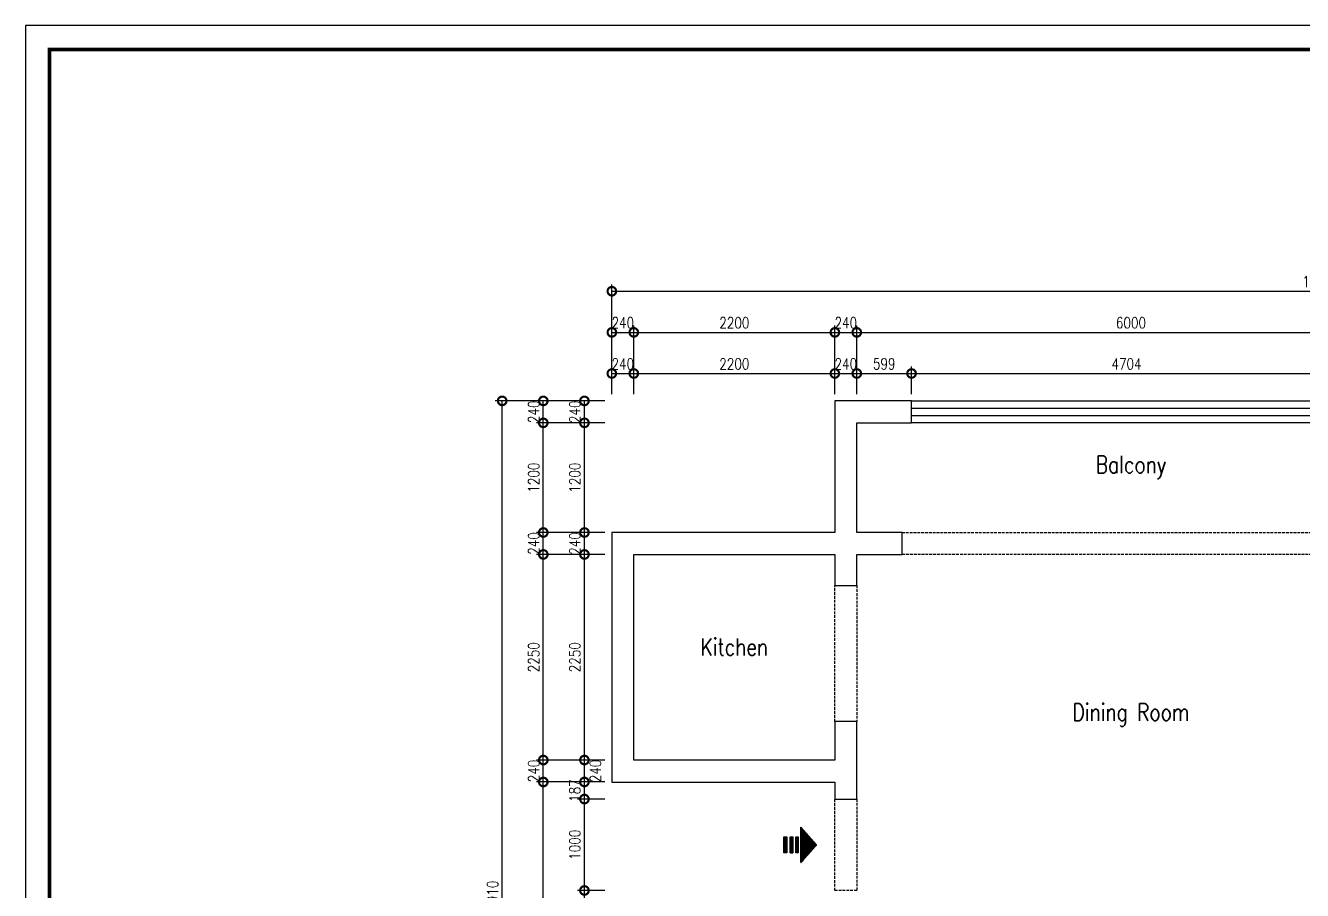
# Model space of a CAD drawing. Header units: millimetres. Extents: x 0 to 211505, y 0 to 22276.
# Drawn here: x 36001 to 49972, y 12811 to 22276 of the extents above; entities that cross this region are included whole.
import ezdxf

# ---------------------------------------------------------------- set-up
doc = ezdxf.new("R2010")
doc.units = ezdxf.units.MM
doc.linetypes.add('HIDDEN_JURAN', pattern=[1.4, 1, -0.4])
for name, color, linetype in [('P-其他元素', 1, 'Continuous'), ('P-墙体', 160, 'Continuous'), ('P-墙洞', 14, 'HIDDEN_JURAN'), ('P-房间名', 2, 'Continuous'), ('P-标注', 44, 'Continuous'), ('P-玻璃窗', 136, 'Continuous')]:
    doc.layers.add(name, color=color, linetype=linetype)
doc.styles.add('标准', font='simplex.shx', dxfattribs={"width": 0.8, "bigfont": 'gbcbig.shx'})
doc.dimstyles.new('sjj_1-075', dxfattribs={"dimscale": 75, "dimtxt": 1.6, "dimasz": 2.5, "dimexe": 1, "dimexo": 1, "dimgap": 0.6, "dimtad": 1, "dimdec": 0, "dimzin": 12, "dimdsep": 46, "dimtxsty": '标准', "dimblk": 'DOTSMALL', "dimblk1": 'DOTSMALL', "dimblk2": 'DOTSMALL', "dimcen": 0.125, "dimclrd": 3, "dimclre": 3, "dimclrt": 14, "dimadec": 0, "dimazin": 0, "dimtfac": 1, "dimtdec": 0, "dimtix": 1, "dimtmove": 2, "dimatfit": 3, "dimldrblk": 'DOTSMALL', "dimfxl": 6, "dimfxlon": 1, "dimtvp": 1, "dimtolj": 1, "dimtzin": 0, "dimarcsym": 0})
pattern_1 = [(135, (-41924.8837, 660.13651), (-0.05303300859, -0.05303300859), [])]

# ---------------------------------------------------------------- blocks, each defined once
blk = doc.blocks.new('sjj_进门方向')
h = blk.add_hatch()
h.set_pattern_fill('ANSI31', color=250, scale=0.6, angle=90, style=0)
h.set_pattern_definition(pattern_1)
h.paths.add_polyline_path([(-192, 9), (0, 180), (193, 9)])
h = blk.add_hatch()
h.set_pattern_fill('ANSI31', color=250, scale=0.6, angle=90, style=0)
h.set_pattern_definition(pattern_1)
h.paths.add_polyline_path([(88, -20), (-87, -20), (-87, -49), (88, -49)])
h = blk.add_hatch()
h.set_pattern_fill('ANSI31', color=250, scale=0.6, angle=90, style=0)
h.set_pattern_definition(pattern_1)
h.paths.add_polyline_path([(-87, -145), (88, -145), (88, -180), (-87, -180)])
h.paths.add_polyline_path([(-87, -81), (88, -81), (88, -110), (-87, -110)])
blk.add_lwpolyline([(-193, 9), (0, 180), (193, 9), (-193, 9)])
for points in [[(-87, -20), (87, -20), (87, -49), (-87, -49)], [(-87, -81), (87, -81), (87, -110), (-87, -110)], [(-87, -145), (87, -145), (87, -180), (-87, -180)]]:
    blk.add_lwpolyline(points, close=True)
blk = doc.blocks.new('_DotSmall')
at = {"color": 0, "linetype": 'ByBlock', "const_width": 0.5}
blk.add_lwpolyline([(-0.0625, 0, 1), (0.0625, 0, 1)], format="xyb", close=True, dxfattribs=at)
blk = doc.blocks.new('*D1405')
at = {"layer": 'DEFPOINTS', "color": 0}
for p in [(41216, 18168), (41666, 18168), (41666, 7258)]:
    blk.add_point(p, dxfattribs=at)
at = {"layer": 'P-标注', "color": 3, "lineweight": -2}
for p, q in [((41591, 18168), (41141, 18168)), ((41216, 7258), (41216, 18168)), ((41591, 7258), (41141, 7258))]:
    blk.add_line(p, q, dxfattribs=at)
at = {"layer": 'P-标注', "color": 3, "lineweight": -2, "xscale": 187.5, "yscale": 187.5, "zscale": 187.5}
for p, rotation in [((41216, 18168), 89.99998127603168), ((41216, 7258), 269.9999812760316)]:
    blk.add_blockref('_DotSmall', p, dxfattribs=dict(at, rotation=rotation))
at = {"layer": 'P-标注', "color": 14, "insert": (41111, 12713), "char_height": 120, "attachment_point": 5, "rotation": 90, "style": '标准'}
blk.add_mtext('\\A1;10910', dxfattribs=at)
blk = doc.blocks.new('*D1406')
at = {"layer": 'DEFPOINTS', "color": 0}
for p in [(57936, 19368), (42416, 18918), (57936, 18918)]:
    blk.add_point(p, dxfattribs=at)
at = {"layer": 'P-标注', "color": 3, "lineweight": -2}
for p, q in [((42416, 18993), (42416, 19443)), ((57936, 18993), (57936, 19443)), ((42416, 19368), (57936, 19368))]:
    blk.add_line(p, q, dxfattribs=at)
at = {"layer": 'P-标注', "color": 3, "lineweight": -2, "xscale": 187.5, "yscale": 187.5, "zscale": 187.5, "rotation": 180}
blk.add_blockref('_DotSmall', (42416, 19368), dxfattribs=at)
at = {"layer": 'P-标注', "color": 3, "lineweight": -2, "xscale": 187.5, "yscale": 187.5, "zscale": 187.5}
blk.add_blockref('_DotSmall', (57936, 19368), dxfattribs=at)
at = {"layer": 'P-标注', "color": 14, "insert": (50176, 19473), "char_height": 120, "attachment_point": 5, "style": '标准'}
blk.add_mtext('\\A1;15520', dxfattribs=at)
blk = doc.blocks.new('*D1409')
at = {"layer": 'DEFPOINTS', "color": 0}
for p in [(41666, 13998), (42116, 13998), (42116, 7258)]:
    blk.add_point(p, dxfattribs=at)
at = {"layer": 'P-标注', "color": 3, "lineweight": -2}
for p, q in [((42041, 13998), (41591, 13998)), ((41666, 7258), (41666, 13998)), ((42041, 7258), (41591, 7258))]:
    blk.add_line(p, q, dxfattribs=at)
at = {"layer": 'P-标注', "color": 3, "lineweight": -2, "xscale": 187.5, "yscale": 187.5, "zscale": 187.5}
for p, rotation in [((41666, 13998), 89.99998127603169), ((41666, 7258), 269.9999812760317)]:
    blk.add_blockref('_DotSmall', p, dxfattribs=dict(at, rotation=rotation))
at = {"layer": 'P-标注', "color": 14, "insert": (41561, 10628), "char_height": 120, "attachment_point": 5, "rotation": 90, "style": '标准'}
blk.add_mtext('\\A1;6740', dxfattribs=at)
blk = doc.blocks.new('*D1410')
at = {"layer": 'DEFPOINTS', "color": 0}
for p in [(41666, 14238), (42116, 14238), (42116, 13998)]:
    blk.add_point(p, dxfattribs=at)
at = {"layer": 'P-标注', "color": 3, "lineweight": -2}
for p, q in [((42041, 14238), (41591, 14238)), ((41666, 13998), (41666, 14238)), ((42041, 13998), (41591, 13998))]:
    blk.add_line(p, q, dxfattribs=at)
at = {"layer": 'P-标注', "color": 3, "lineweight": -2, "xscale": 187.5, "yscale": 187.5, "zscale": 187.5}
for p, rotation in [((41666, 14238), 269.9999812760311), ((41666, 13998), 89.99998127603108)]:
    blk.add_blockref('_DotSmall', p, dxfattribs=dict(at, rotation=rotation))
at = {"layer": 'P-标注', "color": 14, "insert": (41561, 14118), "char_height": 120, "attachment_point": 5, "rotation": 90, "style": '标准'}
blk.add_mtext('\\A1;240', dxfattribs=at)
blk = doc.blocks.new('*D1411')
at = {"layer": 'DEFPOINTS', "color": 0}
for p in [(41666, 16488), (42116, 16488), (42116, 14238)]:
    blk.add_point(p, dxfattribs=at)
at = {"layer": 'P-标注', "color": 3, "lineweight": -2}
for p, q in [((42041, 16488), (41591, 16488)), ((41666, 14238), (41666, 16488)), ((42041, 14238), (41591, 14238))]:
    blk.add_line(p, q, dxfattribs=at)
at = {"layer": 'P-标注', "color": 3, "lineweight": -2, "xscale": 187.5, "yscale": 187.5, "zscale": 187.5}
for p, rotation in [((41666, 16488), 89.99998127603172), ((41666, 14238), 269.9999812760317)]:
    blk.add_blockref('_DotSmall', p, dxfattribs=dict(at, rotation=rotation))
at = {"layer": 'P-标注', "color": 14, "insert": (41561, 15363), "char_height": 120, "attachment_point": 5, "rotation": 90, "style": '标准'}
blk.add_mtext('\\A1;2250', dxfattribs=at)
blk = doc.blocks.new('*D1412')
at = {"layer": 'DEFPOINTS', "color": 0}
for p in [(41666, 16728), (42116, 16728), (42116, 16488)]:
    blk.add_point(p, dxfattribs=at)
at = {"layer": 'P-标注', "color": 3, "lineweight": -2}
for p, q in [((42041, 16728), (41591, 16728)), ((41666, 16488), (41666, 16728)), ((42041, 16488), (41591, 16488))]:
    blk.add_line(p, q, dxfattribs=at)
at = {"layer": 'P-标注', "color": 3, "lineweight": -2, "xscale": 187.5, "yscale": 187.5, "zscale": 187.5}
for p, rotation in [((41666, 16728), 269.9999812760311), ((41666, 16488), 89.99998127603108)]:
    blk.add_blockref('_DotSmall', p, dxfattribs=dict(at, rotation=rotation))
at = {"layer": 'P-标注', "color": 14, "insert": (41561, 16608), "char_height": 120, "attachment_point": 5, "rotation": 90, "style": '标准'}
blk.add_mtext('\\A1;240', dxfattribs=at)
blk = doc.blocks.new('*D1413')
at = {"layer": 'DEFPOINTS', "color": 0}
for p in [(41666, 17928), (42116, 17928), (42116, 16728)]:
    blk.add_point(p, dxfattribs=at)
at = {"layer": 'P-标注', "color": 3, "lineweight": -2}
for p, q in [((42041, 17928), (41591, 17928)), ((41666, 16728), (41666, 17928)), ((42041, 16728), (41591, 16728))]:
    blk.add_line(p, q, dxfattribs=at)
at = {"layer": 'P-标注', "color": 3, "lineweight": -2, "xscale": 187.5, "yscale": 187.5, "zscale": 187.5}
for p, rotation in [((41666, 17928), 89.99998127603176), ((41666, 16728), 269.9999812760317)]:
    blk.add_blockref('_DotSmall', p, dxfattribs=dict(at, rotation=rotation))
at = {"layer": 'P-标注', "color": 14, "insert": (41561, 17328), "char_height": 120, "attachment_point": 5, "rotation": 90, "style": '标准'}
blk.add_mtext('\\A1;1200', dxfattribs=at)
blk = doc.blocks.new('*D1414')
at = {"layer": 'DEFPOINTS', "color": 0}
for p in [(41666, 18168), (42116, 18168), (42116, 17928)]:
    blk.add_point(p, dxfattribs=at)
at = {"layer": 'P-标注', "color": 3, "lineweight": -2}
for p, q in [((42041, 18168), (41591, 18168)), ((41666, 17928), (41666, 18168)), ((42041, 17928), (41591, 17928))]:
    blk.add_line(p, q, dxfattribs=at)
at = {"layer": 'P-标注', "color": 3, "lineweight": -2, "xscale": 187.5, "yscale": 187.5, "zscale": 187.5}
for p, rotation in [((41666, 18168), 269.9999812760311), ((41666, 17928), 89.99998127603108)]:
    blk.add_blockref('_DotSmall', p, dxfattribs=dict(at, rotation=rotation))
at = {"layer": 'P-标注', "color": 14, "insert": (41561, 18048), "char_height": 120, "attachment_point": 5, "rotation": 90, "style": '标准'}
blk.add_mtext('\\A1;240', dxfattribs=at)
blk = doc.blocks.new('*D1415')
at = {"layer": 'DEFPOINTS', "color": 0}
for p in [(42656, 18918), (42416, 18468), (42656, 18468)]:
    blk.add_point(p, dxfattribs=at)
at = {"layer": 'P-标注', "color": 3, "lineweight": -2}
for p, q in [((42416, 18543), (42416, 18993)), ((42416, 18918), (42656, 18918)), ((42656, 18543), (42656, 18993))]:
    blk.add_line(p, q, dxfattribs=at)
at = {"layer": 'P-标注', "color": 3, "lineweight": -2, "xscale": 187.5, "yscale": 187.5, "zscale": 187.5}
blk.add_blockref('_DotSmall', (42416, 18918), dxfattribs=at)
at = {"layer": 'P-标注', "color": 3, "lineweight": -2, "xscale": 187.5, "yscale": 187.5, "zscale": 187.5, "rotation": 180}
blk.add_blockref('_DotSmall', (42656, 18918), dxfattribs=at)
at = {"layer": 'P-标注', "color": 14, "insert": (42536, 19023), "char_height": 120, "attachment_point": 5, "style": '标准'}
blk.add_mtext('\\A1;240', dxfattribs=at)
blk = doc.blocks.new('*D1416')
at = {"layer": 'DEFPOINTS', "color": 0}
for p in [(44856, 18918), (42656, 18468), (44856, 18468)]:
    blk.add_point(p, dxfattribs=at)
at = {"layer": 'P-标注', "color": 3, "lineweight": -2}
for p, q in [((42656, 18543), (42656, 18993)), ((42656, 18918), (44856, 18918)), ((44856, 18543), (44856, 18993))]:
    blk.add_line(p, q, dxfattribs=at)
at = {"layer": 'P-标注', "color": 3, "lineweight": -2, "xscale": 187.5, "yscale": 187.5, "zscale": 187.5, "rotation": 180}
blk.add_blockref('_DotSmall', (42656, 18918), dxfattribs=at)
at = {"layer": 'P-标注', "color": 3, "lineweight": -2, "xscale": 187.5, "yscale": 187.5, "zscale": 187.5}
blk.add_blockref('_DotSmall', (44856, 18918), dxfattribs=at)
at = {"layer": 'P-标注', "color": 14, "insert": (43756, 19023), "char_height": 120, "attachment_point": 5, "style": '标准'}
blk.add_mtext('\\A1;2200', dxfattribs=at)
blk = doc.blocks.new('*D1417')
at = {"layer": 'DEFPOINTS', "color": 0}
for p in [(45096, 18918), (44856, 18468), (45096, 18468)]:
    blk.add_point(p, dxfattribs=at)
at = {"layer": 'P-标注', "color": 3, "lineweight": -2}
for p, q in [((44856, 18543), (44856, 18993)), ((44856, 18918), (45096, 18918)), ((45096, 18543), (45096, 18993))]:
    blk.add_line(p, q, dxfattribs=at)
at = {"layer": 'P-标注', "color": 3, "lineweight": -2, "xscale": 187.5, "yscale": 187.5, "zscale": 187.5}
blk.add_blockref('_DotSmall', (44856, 18918), dxfattribs=at)
at = {"layer": 'P-标注', "color": 3, "lineweight": -2, "xscale": 187.5, "yscale": 187.5, "zscale": 187.5, "rotation": 180}
blk.add_blockref('_DotSmall', (45096, 18918), dxfattribs=at)
at = {"layer": 'P-标注', "color": 14, "insert": (44976, 19023), "char_height": 120, "attachment_point": 5, "style": '标准'}
blk.add_mtext('\\A1;240', dxfattribs=at)
blk = doc.blocks.new('*D1418')
at = {"layer": 'DEFPOINTS', "color": 0}
for p in [(51096, 18918), (45096, 18468), (51096, 18468)]:
    blk.add_point(p, dxfattribs=at)
at = {"layer": 'P-标注', "color": 3, "lineweight": -2}
for p, q in [((45096, 18543), (45096, 18993)), ((45096, 18918), (51096, 18918)), ((51096, 18543), (51096, 18993))]:
    blk.add_line(p, q, dxfattribs=at)
at = {"layer": 'P-标注', "color": 3, "lineweight": -2, "xscale": 187.5, "yscale": 187.5, "zscale": 187.5, "rotation": 180}
blk.add_blockref('_DotSmall', (45096, 18918), dxfattribs=at)
at = {"layer": 'P-标注', "color": 3, "lineweight": -2, "xscale": 187.5, "yscale": 187.5, "zscale": 187.5}
blk.add_blockref('_DotSmall', (51096, 18918), dxfattribs=at)
at = {"layer": 'P-标注', "color": 14, "insert": (48096, 19023), "char_height": 120, "attachment_point": 5, "style": '标准'}
blk.add_mtext('\\A1;6000', dxfattribs=at)
blk = doc.blocks.new('*D1443')
at = {"layer": 'DEFPOINTS', "color": 0}
for p in [(42116, 12811), (42416, 12811), (42416, 7258)]:
    blk.add_point(p, dxfattribs=at)
at = {"layer": 'P-标注', "color": 3, "lineweight": -2}
for p, q in [((42341, 12811), (42041, 12811)), ((42116, 7258), (42116, 12811)), ((42341, 7258), (42041, 7258))]:
    blk.add_line(p, q, dxfattribs=at)
at = {"layer": 'P-标注', "color": 3, "lineweight": -2, "xscale": 187.5, "yscale": 187.5, "zscale": 187.5}
for p, rotation in [((42116, 12811), 89.99998127603168), ((42116, 7258), 269.9999812760317)]:
    blk.add_blockref('_DotSmall', p, dxfattribs=dict(at, rotation=rotation))
at = {"layer": 'P-标注', "color": 14, "insert": (42011, 10034), "char_height": 120, "attachment_point": 5, "rotation": 90, "style": '标准'}
blk.add_mtext('\\A1;5553', dxfattribs=at)
blk = doc.blocks.new('*D1444')
at = {"layer": 'DEFPOINTS', "color": 0}
for p in [(42116, 13811), (42416, 13811), (42416, 12811)]:
    blk.add_point(p, dxfattribs=at)
at = {"layer": 'P-标注', "color": 3, "lineweight": -2}
for p, q in [((42341, 13811), (42041, 13811)), ((42116, 12811), (42116, 13811)), ((42341, 12811), (42041, 12811))]:
    blk.add_line(p, q, dxfattribs=at)
at = {"layer": 'P-标注', "color": 3, "lineweight": -2, "xscale": 187.5, "yscale": 187.5, "zscale": 187.5}
for p, rotation in [((42116, 13811), 89.99998127603149), ((42116, 12811), 269.9999812760315)]:
    blk.add_blockref('_DotSmall', p, dxfattribs=dict(at, rotation=rotation))
at = {"layer": 'P-标注', "color": 14, "insert": (42011, 13311), "char_height": 120, "attachment_point": 5, "rotation": 90, "style": '标准'}
blk.add_mtext('\\A1;1000', dxfattribs=at)
blk = doc.blocks.new('*D1445')
at = {"layer": 'DEFPOINTS', "color": 0}
for p in [(42116, 13998), (42416, 13998), (42416, 13811)]:
    blk.add_point(p, dxfattribs=at)
at = {"layer": 'P-标注', "color": 3, "lineweight": -2}
for p, q in [((42341, 13998), (42041, 13998)), ((42116, 13811), (42116, 13998)), ((42341, 13811), (42041, 13811))]:
    blk.add_line(p, q, dxfattribs=at)
at = {"layer": 'P-标注', "color": 3, "lineweight": -2, "xscale": 187.5, "yscale": 187.5, "zscale": 187.5}
for p, rotation in [((42116, 13998), 269.9999812760308), ((42116, 13811), 89.99998127603078)]:
    blk.add_blockref('_DotSmall', p, dxfattribs=dict(at, rotation=rotation))
at = {"layer": 'P-标注', "color": 14, "insert": (42011, 13904), "char_height": 120, "attachment_point": 5, "rotation": 90, "style": '标准'}
blk.add_mtext('\\A1;187', dxfattribs=at)
blk = doc.blocks.new('*D1446')
at = {"layer": 'DEFPOINTS', "color": 0}
for p in [(42116, 14238), (42416, 14238), (42416, 13998)]:
    blk.add_point(p, dxfattribs=at)
at = {"layer": 'P-标注', "color": 3, "lineweight": -2}
for p, q in [((42341, 14238), (42041, 14238)), ((42116, 13998), (42116, 14238)), ((42341, 13998), (42041, 13998))]:
    blk.add_line(p, q, dxfattribs=at)
at = {"layer": 'P-标注', "color": 3, "lineweight": -2, "xscale": 187.5, "yscale": 187.5, "zscale": 187.5}
for p, rotation in [((42116, 14238), 89.99998127603108), ((42116, 13998), 269.9999812760311)]:
    blk.add_blockref('_DotSmall', p, dxfattribs=dict(at, rotation=rotation))
at = {"layer": 'P-标注', "color": 14, "insert": (42236, 14118), "char_height": 120, "attachment_point": 5, "rotation": 90, "style": '标准'}
blk.add_mtext('\\A1;240', dxfattribs=at)
blk = doc.blocks.new('*D1447')
at = {"layer": 'DEFPOINTS', "color": 0}
for p in [(42116, 16488), (42416, 16488), (42416, 14238)]:
    blk.add_point(p, dxfattribs=at)
at = {"layer": 'P-标注', "color": 3, "lineweight": -2}
for p, q in [((42341, 16488), (42041, 16488)), ((42116, 14238), (42116, 16488)), ((42341, 14238), (42041, 14238))]:
    blk.add_line(p, q, dxfattribs=at)
at = {"layer": 'P-标注', "color": 3, "lineweight": -2, "xscale": 187.5, "yscale": 187.5, "zscale": 187.5}
for p, rotation in [((42116, 16488), 89.99998127603172), ((42116, 14238), 269.9999812760317)]:
    blk.add_blockref('_DotSmall', p, dxfattribs=dict(at, rotation=rotation))
at = {"layer": 'P-标注', "color": 14, "insert": (42011, 15363), "char_height": 120, "attachment_point": 5, "rotation": 90, "style": '标准'}
blk.add_mtext('\\A1;2250', dxfattribs=at)
blk = doc.blocks.new('*D1448')
at = {"layer": 'DEFPOINTS', "color": 0}
for p in [(42116, 16728), (42416, 16728), (42416, 16488)]:
    blk.add_point(p, dxfattribs=at)
at = {"layer": 'P-标注', "color": 3, "lineweight": -2}
for p, q in [((42341, 16728), (42041, 16728)), ((42116, 16488), (42116, 16728)), ((42341, 16488), (42041, 16488))]:
    blk.add_line(p, q, dxfattribs=at)
at = {"layer": 'P-标注', "color": 3, "lineweight": -2, "xscale": 187.5, "yscale": 187.5, "zscale": 187.5}
for p, rotation in [((42116, 16728), 269.9999812760311), ((42116, 16488), 89.99998127603108)]:
    blk.add_blockref('_DotSmall', p, dxfattribs=dict(at, rotation=rotation))
at = {"layer": 'P-标注', "color": 14, "insert": (42011, 16608), "char_height": 120, "attachment_point": 5, "rotation": 90, "style": '标准'}
blk.add_mtext('\\A1;240', dxfattribs=at)
blk = doc.blocks.new('*D1449')
at = {"layer": 'DEFPOINTS', "color": 0}
for p in [(42116, 17928), (42416, 17928), (42416, 16728)]:
    blk.add_point(p, dxfattribs=at)
at = {"layer": 'P-标注', "color": 3, "lineweight": -2}
for p, q in [((42341, 17928), (42041, 17928)), ((42116, 16728), (42116, 17928)), ((42341, 16728), (42041, 16728))]:
    blk.add_line(p, q, dxfattribs=at)
at = {"layer": 'P-标注', "color": 3, "lineweight": -2, "xscale": 187.5, "yscale": 187.5, "zscale": 187.5}
for p, rotation in [((42116, 17928), 89.99998127603176), ((42116, 16728), 269.9999812760317)]:
    blk.add_blockref('_DotSmall', p, dxfattribs=dict(at, rotation=rotation))
at = {"layer": 'P-标注', "color": 14, "insert": (42011, 17328), "char_height": 120, "attachment_point": 5, "rotation": 90, "style": '标准'}
blk.add_mtext('\\A1;1200', dxfattribs=at)
blk = doc.blocks.new('*D1450')
at = {"layer": 'DEFPOINTS', "color": 0}
for p in [(42116, 18168), (42416, 18168), (42416, 17928)]:
    blk.add_point(p, dxfattribs=at)
at = {"layer": 'P-标注', "color": 3, "lineweight": -2}
for p, q in [((42341, 18168), (42041, 18168)), ((42116, 17928), (42116, 18168)), ((42341, 17928), (42041, 17928))]:
    blk.add_line(p, q, dxfattribs=at)
at = {"layer": 'P-标注', "color": 3, "lineweight": -2, "xscale": 187.5, "yscale": 187.5, "zscale": 187.5}
for p, rotation in [((42116, 18168), 269.9999812760311), ((42116, 17928), 89.99998127603108)]:
    blk.add_blockref('_DotSmall', p, dxfattribs=dict(at, rotation=rotation))
at = {"layer": 'P-标注', "color": 14, "insert": (42011, 18048), "char_height": 120, "attachment_point": 5, "rotation": 90, "style": '标准'}
blk.add_mtext('\\A1;240', dxfattribs=at)
blk = doc.blocks.new('*D1451')
at = {"layer": 'DEFPOINTS', "color": 0}
for p in [(42656, 18468), (42416, 18168), (42656, 18168)]:
    blk.add_point(p, dxfattribs=at)
at = {"layer": 'P-标注', "color": 3, "lineweight": -2}
for p, q in [((42416, 18243), (42416, 18543)), ((42416, 18468), (42656, 18468)), ((42656, 18243), (42656, 18543))]:
    blk.add_line(p, q, dxfattribs=at)
at = {"layer": 'P-标注', "color": 3, "lineweight": -2, "xscale": 187.5, "yscale": 187.5, "zscale": 187.5}
blk.add_blockref('_DotSmall', (42416, 18468), dxfattribs=at)
at = {"layer": 'P-标注', "color": 3, "lineweight": -2, "xscale": 187.5, "yscale": 187.5, "zscale": 187.5, "rotation": 180}
blk.add_blockref('_DotSmall', (42656, 18468), dxfattribs=at)
at = {"layer": 'P-标注', "color": 14, "insert": (42536, 18573), "char_height": 120, "attachment_point": 5, "style": '标准'}
blk.add_mtext('\\A1;240', dxfattribs=at)
blk = doc.blocks.new('*D1452')
at = {"layer": 'DEFPOINTS', "color": 0}
for p in [(44856, 18468), (42656, 18168), (44856, 18168)]:
    blk.add_point(p, dxfattribs=at)
at = {"layer": 'P-标注', "color": 3, "lineweight": -2}
for p, q in [((42656, 18243), (42656, 18543)), ((42656, 18468), (44856, 18468)), ((44856, 18243), (44856, 18543))]:
    blk.add_line(p, q, dxfattribs=at)
at = {"layer": 'P-标注', "color": 3, "lineweight": -2, "xscale": 187.5, "yscale": 187.5, "zscale": 187.5, "rotation": 180}
blk.add_blockref('_DotSmall', (42656, 18468), dxfattribs=at)
at = {"layer": 'P-标注', "color": 3, "lineweight": -2, "xscale": 187.5, "yscale": 187.5, "zscale": 187.5}
blk.add_blockref('_DotSmall', (44856, 18468), dxfattribs=at)
at = {"layer": 'P-标注', "color": 14, "insert": (43756, 18573), "char_height": 120, "attachment_point": 5, "style": '标准'}
blk.add_mtext('\\A1;2200', dxfattribs=at)
blk = doc.blocks.new('*D1453')
at = {"layer": 'DEFPOINTS', "color": 0}
for p in [(45096, 18468), (44856, 18168), (45096, 18168)]:
    blk.add_point(p, dxfattribs=at)
at = {"layer": 'P-标注', "color": 3, "lineweight": -2}
for p, q in [((44856, 18243), (44856, 18543)), ((44856, 18468), (45096, 18468)), ((45096, 18243), (45096, 18543))]:
    blk.add_line(p, q, dxfattribs=at)
at = {"layer": 'P-标注', "color": 3, "lineweight": -2, "xscale": 187.5, "yscale": 187.5, "zscale": 187.5}
blk.add_blockref('_DotSmall', (44856, 18468), dxfattribs=at)
at = {"layer": 'P-标注', "color": 3, "lineweight": -2, "xscale": 187.5, "yscale": 187.5, "zscale": 187.5, "rotation": 180}
blk.add_blockref('_DotSmall', (45096, 18468), dxfattribs=at)
at = {"layer": 'P-标注', "color": 14, "insert": (44976, 18573), "char_height": 120, "attachment_point": 5, "style": '标准'}
blk.add_mtext('\\A1;240', dxfattribs=at)
blk = doc.blocks.new('*D1454')
at = {"layer": 'DEFPOINTS', "color": 0}
for p in [(45695, 18468), (45096, 18168), (45695, 18168)]:
    blk.add_point(p, dxfattribs=at)
at = {"layer": 'P-标注', "color": 3, "lineweight": -2}
for p, q in [((45096, 18243), (45096, 18543)), ((45096, 18468), (45695, 18468)), ((45695, 18243), (45695, 18543))]:
    blk.add_line(p, q, dxfattribs=at)
at = {"layer": 'P-标注', "color": 3, "lineweight": -2, "xscale": 187.5, "yscale": 187.5, "zscale": 187.5, "rotation": 180}
blk.add_blockref('_DotSmall', (45096, 18468), dxfattribs=at)
at = {"layer": 'P-标注', "color": 3, "lineweight": -2, "xscale": 187.5, "yscale": 187.5, "zscale": 187.5}
blk.add_blockref('_DotSmall', (45695, 18468), dxfattribs=at)
at = {"layer": 'P-标注', "color": 14, "insert": (45396, 18573), "char_height": 120, "attachment_point": 5, "style": '标准'}
blk.add_mtext('\\A1;599', dxfattribs=at)
blk = doc.blocks.new('*D1455')
at = {"layer": 'DEFPOINTS', "color": 0}
for p in [(50399, 18468), (45695, 18168), (50399, 18168)]:
    blk.add_point(p, dxfattribs=at)
at = {"layer": 'P-标注', "color": 3, "lineweight": -2}
for p, q in [((45695, 18243), (45695, 18543)), ((45695, 18468), (50399, 18468)), ((50399, 18243), (50399, 18543))]:
    blk.add_line(p, q, dxfattribs=at)
at = {"layer": 'P-标注', "color": 3, "lineweight": -2, "xscale": 187.5, "yscale": 187.5, "zscale": 187.5, "rotation": 180}
blk.add_blockref('_DotSmall', (45695, 18468), dxfattribs=at)
at = {"layer": 'P-标注', "color": 3, "lineweight": -2, "xscale": 187.5, "yscale": 187.5, "zscale": 187.5}
blk.add_blockref('_DotSmall', (50399, 18468), dxfattribs=at)
at = {"layer": 'P-标注', "color": 14, "insert": (48047, 18573), "char_height": 120, "attachment_point": 5, "style": '标准'}
blk.add_mtext('\\A1;4704', dxfattribs=at)
blk = doc.blocks.new('home_blk_127')
at = {"layer": 'P-玻璃窗'}
blk.add_lwpolyline([(195518.845291, 29455), (200222.724215, 29455), (200222.724215, 29215), (195518.845291, 29215)], close=True, dxfattribs=at)
for points in [[(195518.845291, 29375), (200222.724215, 29375)], [(195518.845291, 29295), (200222.724215, 29295)]]:
    blk.add_lwpolyline(points, dxfattribs=at)
blk = doc.blocks.new('title_block_a3')
at = {"color": 142}
for p, q in [((420, 297), (0, 297)), ((0, 297), (0, 0))]:
    blk.add_line(p, q, dxfattribs=at)
at = {"color": 142, "const_width": 0.5}
blk.add_lwpolyline([(3.5, 293.5), (416.5, 293.5), (416.5, 3.5), (3.5, 3.5)], close=True, dxfattribs=at)

msp = doc.modelspace()

# ---------------------------------------------------------------- linework, layer by layer
at = {"layer": 'P-墙体'}
for p, q in [((45695.1, 18167.8), (44856.3, 18167.8)), ((44856.3, 18167.8), (44856.3, 16727.8)), ((45695.1, 17927.8), (45695.1, 18167.8)), ((45096.3, 16727.8), (45096.3, 17927.8)), ((45096.3, 17927.8), (45695.1, 17927.8)), ((44856.3, 16727.8), (42416.3, 16727.8)), ((42416.3, 16727.8), (42416.3, 13997.8)), ((45591.5, 16727.8), (45096.3, 16727.8)), ((45591.5, 16487.8), (45591.5, 16727.8)), ((42656.3, 14237.8), (42656.3, 16487.8)), ((42656.3, 16487.8), (44856.3, 16487.8)), ((44856.3, 16487.8), (44856.3, 16149.2)), ((45096.3, 16149.2), (45096.3, 16487.8)), ((45096.3, 16487.8), (45591.5, 16487.8)), ((44856.3, 16149.2), (45096.3, 16149.2)), ((45096.3, 14659.2), (44856.3, 14659.2)), ((44856.3, 14659.2), (44856.3, 14237.8)), ((45096.3, 13810.9), (45096.3, 14659.2)), ((44856.3, 14237.8), (42656.3, 14237.8)), ((42416.3, 13997.8), (44856.3, 13997.8)), ((44856.3, 13997.8), (44856.3, 13810.9)), ((44856.3, 13810.9), (45096.3, 13810.9))]:
    msp.add_line(p, q, dxfattribs=at)
at = {"layer": 'P-墙洞', "ltscale": 30}
for points in [[(45591.5, 16487.8), (45591.5, 16727.8), (50287.3, 16727.8), (50287.3, 16487.8)], [(45096.3, 14659.2), (44856.3, 14659.2), (44856.3, 16149.2), (45096.3, 16149.2)], [(45096.3, 12810.9), (44856.3, 12810.9), (44856.3, 13810.9), (45096.3, 13810.9)]]:
    msp.add_lwpolyline(points, close=True, dxfattribs=at)

# ---------------------------------------------------------------- block references
at = {"color": 0, "linetype": 'ByBlock', "xscale": 75.00187504687618, "yscale": 75.00187504687618, "zscale": 75.00187504687618}
msp.add_blockref('title_block_a3', (36000.9, 0), dxfattribs=at)
at = {"layer": 'P-其他元素', "color": 0, "linetype": 'ByBlock', "rotation": 270.0000187239684}
msp.add_blockref('sjj_进门方向', (44476.3, 13310.9), dxfattribs=at)
at = {"layer": 'P-玻璃窗', "color": 0, "linetype": 'ByBlock'}
msp.add_blockref('home_blk_127', (-149823.7, -11287.2), dxfattribs=at)

# ---------------------------------------------------------------- texts
at = {"layer": 'P-房间名', "char_height": 187.5, "attachment_point": 5, "style": '标准'}
for s, insert in [('Balcony', (48096.3, 17440.3)), ('Kitchen', (43756.3, 15475.3)), ('Dining Room', (48096.3, 14730.8))]:
    msp.add_mtext(s, dxfattribs=dict(at, insert=insert))

# ---------------------------------------------------------------- dimensions: what is measured, and where the dimension line sits
at = {"layer": 'P-标注'}
for base, p1, p2, picture, middle in [((57936.3, 19367.8), (42416.3, 18917.8), (57936.3, 18917.8), '*D1406', (50176.3, 19472.8)), ((42656.3, 18917.8), (42416.3, 18467.8), (42656.3, 18467.8), '*D1415', (42536.3, 19022.8)), ((44856.3, 18917.8), (42656.3, 18467.8), (44856.3, 18467.8), '*D1416', (43756.3, 19022.8)), ((45096.3, 18917.8), (44856.3, 18467.8), (45096.3, 18467.8), '*D1417', (44976.3, 19022.8)), ((51096.3, 18917.8), (45096.3, 18467.8), (51096.3, 18467.8), '*D1418', (48096.3, 19022.8)), ((42656.3, 18467.8), (42416.3, 18167.8), (42656.3, 18167.8), '*D1451', (42536.3, 18572.8)), ((44856.3, 18467.8), (42656.3, 18167.8), (44856.3, 18167.8), '*D1452', (43756.3, 18572.8)), ((45096.3, 18467.8), (44856.3, 18167.8), (45096.3, 18167.8), '*D1453', (44976.3, 18572.8)), ((45695.1, 18467.8), (45096.3, 18167.8), (45695.1, 18167.8), '*D1454', (45395.7, 18572.8)), ((50399, 18467.8), (45695.1, 18167.8), (50399, 18167.8), '*D1455', (48047, 18572.8))]:
    dim = msp.add_linear_dim(base=base, p1=p1, p2=p2, dimstyle='sjj_1-075', dxfattribs=at)
    dim.commit()
    dim.dimension.update_dxf_attribs({"geometry": picture, "text_midpoint": middle})
for base, p1, p2, picture, middle in [((41216.3, 18167.8), (41666.3, 7257.8), (41666.3, 18167.8), '*D1405', (41111.3, 12712.8)), ((41666.3, 18167.8), (42116.3, 17927.8), (42116.3, 18167.8), '*D1414', (41561.3, 18047.8)), ((42116.3, 18167.8), (42416.3, 17927.8), (42416.3, 18167.8), '*D1450', (42011.3, 18047.8)), ((41666.3, 17927.8), (42116.3, 16727.8), (42116.3, 17927.8), '*D1413', (41561.3, 17327.8)), ((42116.3, 17927.8), (42416.3, 16727.8), (42416.3, 17927.8), '*D1449', (42011.3, 17327.8)), ((41666.3, 16727.8), (42116.3, 16487.8), (42116.3, 16727.8), '*D1412', (41561.3, 16607.8)), ((42116.3, 16727.8), (42416.3, 16487.8), (42416.3, 16727.8), '*D1448', (42011.3, 16607.8)), ((41666.3, 16487.8), (42116.3, 14237.8), (42116.3, 16487.8), '*D1411', (41561.3, 15362.8)), ((42116.3, 16487.8), (42416.3, 14237.8), (42416.3, 16487.8), '*D1447', (42011.3, 15362.8)), ((41666.3, 14237.8), (42116.3, 13997.8), (42116.3, 14237.8), '*D1410', (41561.3, 14117.8)), ((41666.3, 13997.8), (42116.3, 7257.8), (42116.3, 13997.8), '*D1409', (41561.3, 10627.8)), ((42116.3, 13997.8), (42416.3, 13810.9), (42416.3, 13997.8), '*D1445', (42011.3, 13904.4)), ((42116.3, 13810.9), (42416.3, 12810.9), (42416.3, 13810.9), '*D1444', (42011.3, 13310.9)), ((42116.3, 12810.9), (42416.3, 7257.8), (42416.3, 12810.9), '*D1443', (42011.3, 10034.4))]:
    dim = msp.add_linear_dim(base=base, p1=p1, p2=p2, angle=89.99998, dimstyle='sjj_1-075', dxfattribs=at)
    dim.commit()
    dim.dimension.update_dxf_attribs({"geometry": picture, "text_midpoint": middle})
dim = msp.add_linear_dim(base=(42116.3, 14237.8), p1=(42416.3, 13997.8), p2=(42416.3, 14237.8), angle=89.99998, dimstyle='sjj_1-075', dxfattribs=at)
dim.commit()
dim.dimension.update_dxf_attribs({"geometry": '*D1446', "text_midpoint": (42236.3, 14117.8), "dimtype": 160})

doc.saveas('drawing.dxf')
